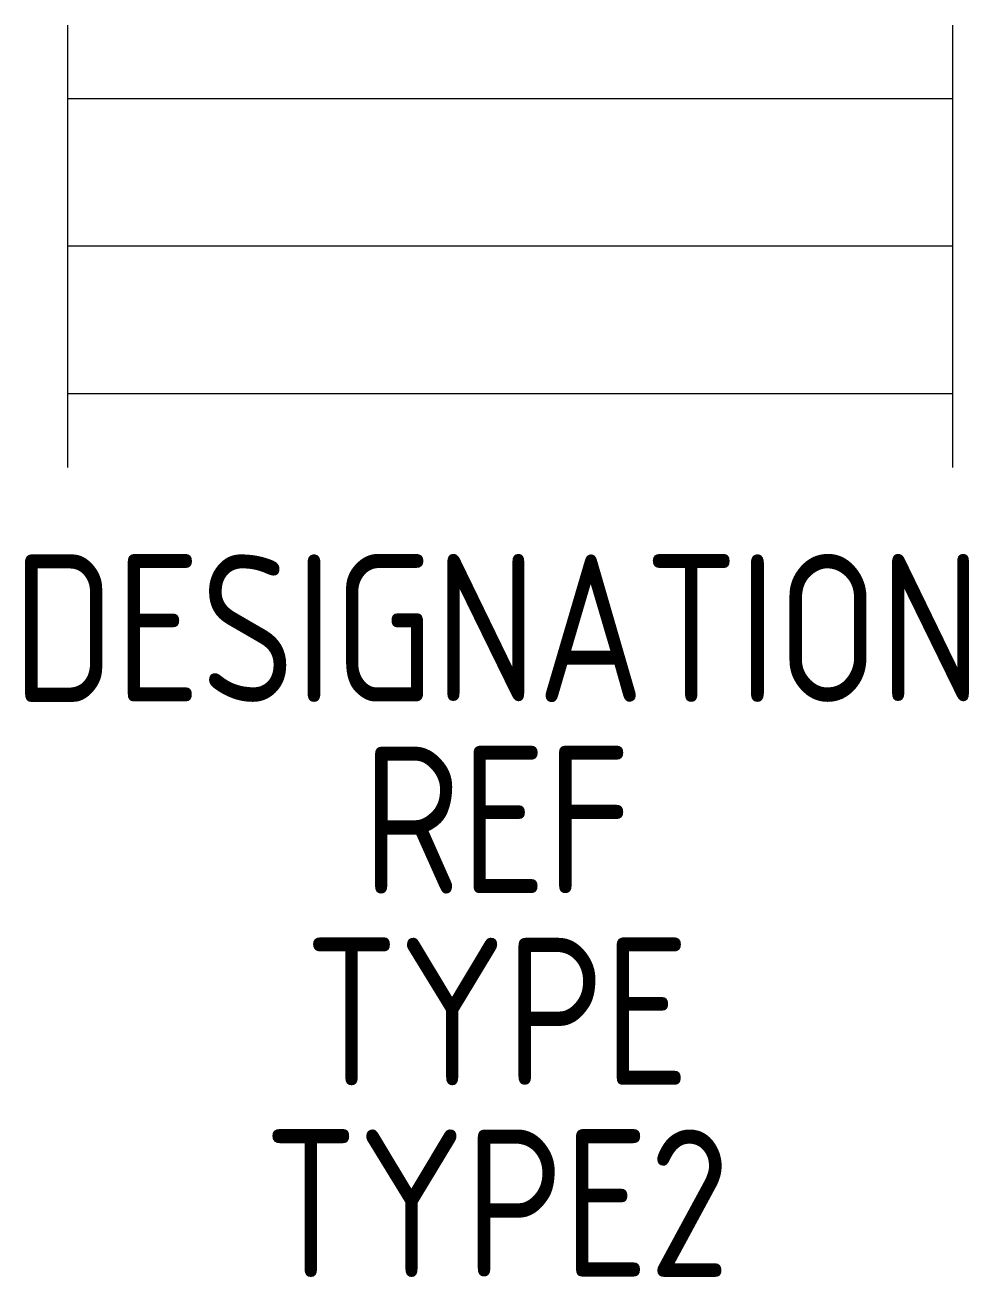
# Model space of a CAD drawing. Header units: millimetres. Extents: x -0.7 to 15.3, y -20 to 1.2.
import ezdxf
from ezdxf.enums import TextEntityAlignment as Align

# ---------------------------------------------------------------- set-up
doc = ezdxf.new("R2010")
doc.units = ezdxf.units.MM
doc.layers.add('SYMB_TXT_NOM', color=3, linetype='Continuous')
doc.layers.add('SYMBOLE', color=3, linetype='Continuous')
doc.styles.add('NET2_5', font='isocp.shx', dxfattribs={"width": 0.9, "height": 2.5})

msp = doc.modelspace()

# ---------------------------------------------------------------- linework, layer by layer
at = {"layer": 'SYMBOLE'}
for p, q in [((0, -6.25), (0, 1.25)), ((15, -6.25), (15, 1.25)), ((15, 0), (0, 0)), ((15, -2.5), (0, -2.5)), ((15, -5), (0, -5))]:
    msp.add_line(p, q, dxfattribs=at)

# ---------------------------------------------------------------- texts
at = {"layer": 'SYMB_TXT_NOM', "style": 'NET2_5', "width": 0.9, "flags": 8}
for tag, text, p in [('DESIGNATION', 'E?', (7.275, -10.224)), ('REF', '', (7.275, -13.474)), ('TYPE', '', (7.275, -16.724)), ('TYPE2', '', (7.275, -19.974))]:
    msp.add_attdef(tag, text=text, height=2.5, dxfattribs=at).set_placement(p, align=Align.CENTER)

doc.saveas('drawing.dxf')
